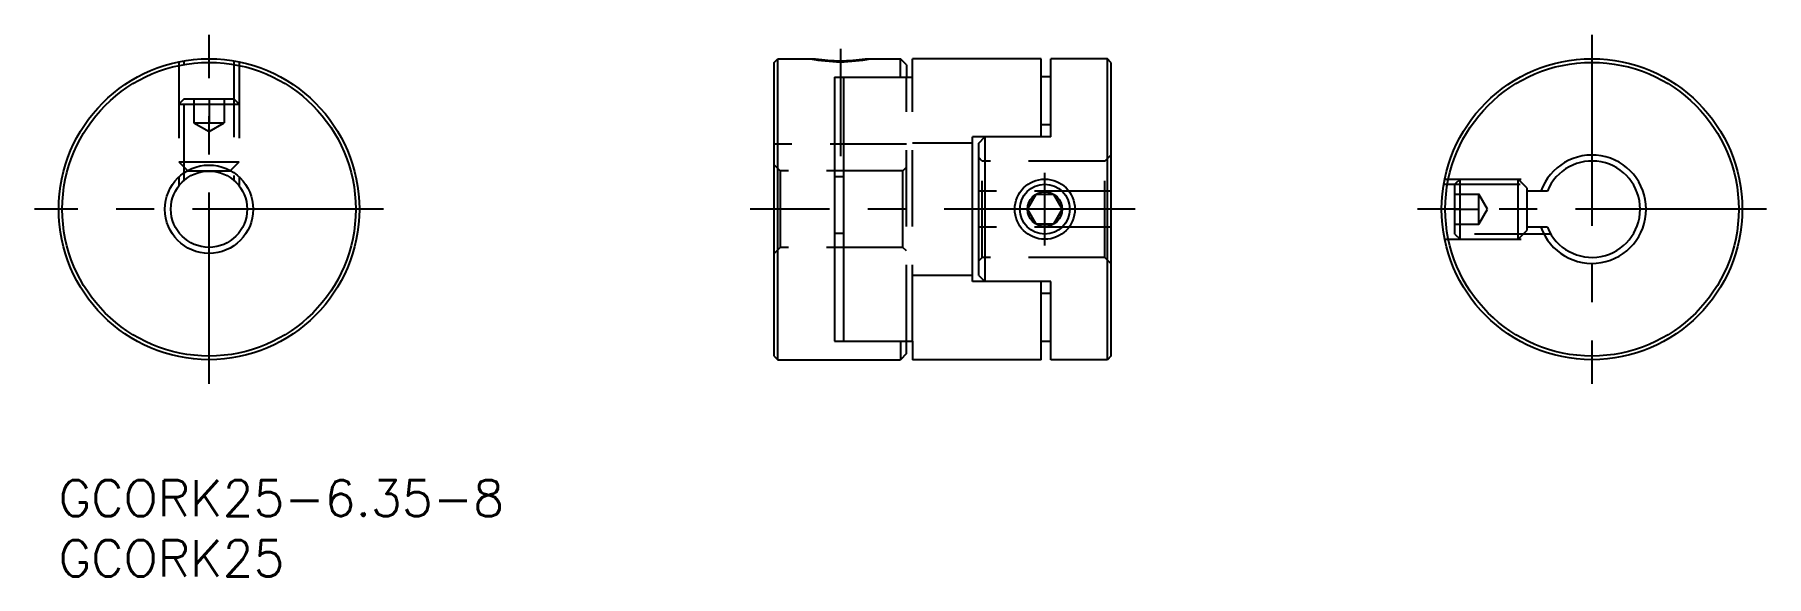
# Model space of a CAD drawing. Extents: x -2 to 142, y -8 to 37.
import ezdxf

# ---------------------------------------------------------------- set-up
doc = ezdxf.new("R2010")
doc.units = 0
doc.header["$LTSCALE"] = 0.5
doc.linetypes.add('CENTER', pattern=[50.8, 31.75, -6.35, 6.35, -6.35])
doc.linetypes.add('DASHED', pattern=[19.05, 12.7, -6.35])
for name, color, linetype in [('MSM_CENTER', 1, 'CENTER'), ('MSM_CONTINUOUS', 7, 'CONTINUOUS'), ('MSM_DASHED', 4, 'DASHED'), ('MSM_NARROW', 5, 'CONTINUOUS'), ('MSM_PART_NUMBER', 7, 'CONTINUOUS')]:
    doc.layers.add(name, color=color, linetype=linetype)
doc.styles.get("Standard").update_dxf_attribs({"font": 'txt.shx', "height": 2, "bigfont": 'bigfont.shx'})

# ---------------------------------------------------------------- blocks, each defined once
blk = doc.blocks.new('*U28')
at = {"layer": 'MSM_PART_NUMBER'}
blk.add_text('GCORK25-6.35-8', height=3, dxfattribs=at).set_placement((0, -3))
blk = doc.blocks.new('*U29')
at = {"layer": 'MSM_PART_NUMBER'}
blk.add_text('GCORK25', height=3, dxfattribs=at).set_placement((0, -8))

msp = doc.modelspace()

# ---------------------------------------------------------------- linework, layer by layer
at = {"layer": 'MSM_CENTER'}
for p, q in [((12.5, 8), (12.5, 37)), ((127.5, 37), (127.5, 8)), ((65, 35.83), (65, 26.9)), ((82, 19.49), (82, 25.51)), ((27, 22.5), (-2, 22.5)), ((89.5, 22.5), (57.5, 22.5)), ((142, 22.5), (113, 22.5))]:
    msp.add_line(p, q, dxfattribs=at)
at = {"layer": 'MSM_CONTINUOUS'}
for p, q in [((59.5, 34.7), (59.8, 35)), ((59.5, 10.3), (59.5, 34.7)), ((59.8, 35), (62.93, 35)), ((59.8, 10), (59.8, 35)), ((67.07, 35), (70, 35)), ((70, 33.47), (70, 35)), ((70.5, 34.5), (70, 35)), ((81.7, 35), (71, 35)), ((71, 33.47), (71, 35)), ((81.7, 28.5), (81.7, 35)), ((82.5, 28.5), (82.5, 35)), ((87.2, 35), (82.5, 35)), ((87.2, 10), (87.2, 35)), ((87.5, 34.7), (87.2, 35)), ((87.5, 34.7), (87.5, 10.3)), ((64.5, 33.47), (64.5, 11.53)), ((64.5, 33.47), (71, 33.47)), ((65.3, 11.53), (65.3, 33.47)), ((70.5, 34.5), (70.5, 33.47)), ((82.5, 33.5), (81.7, 33.5)), ((82.5, 29.5), (81.7, 29.5)), ((76, 16.5), (76, 28.5)), ((82.5, 28.5), (76, 28.5)), ((76.5, 28), (77, 28.5)), ((76.5, 17), (76.5, 28)), ((77, 28.5), (77, 16.5)), ((64.5, 25.21), (65.3, 25.21)), ((80.56, 22.5), (81.28, 23.75)), ((81.28, 23.75), (82.72, 23.75)), ((82.72, 23.75), (83.44, 22.5)), ((122.1, 21), (122.1, 24)), ((123.79, 24), (122.1, 24)), ((81.28, 21.25), (80.56, 22.5)), ((83.44, 22.5), (82.72, 21.25)), ((64.5, 20.5), (65.3, 20.5)), ((82.72, 21.25), (81.28, 21.25)), ((123.79, 21), (122.1, 21)), ((82.5, 16.5), (76, 16.5)), ((76.5, 17), (77, 16.5)), ((81.7, 10), (81.7, 16.5)), ((82.5, 10), (82.5, 16.5)), ((82.5, 15.5), (81.7, 15.5)), ((64.5, 11.53), (71, 11.53)), ((70, 11.53), (70, 10)), ((70.5, 10.5), (70.5, 11.53)), ((71, 11.53), (71, 10)), ((59.5, 10.3), (59.8, 10)), ((70.5, 10.5), (70, 10)), ((82.5, 11.5), (81.7, 11.5)), ((87.5, 10.3), (87.2, 10)), ((59.8, 10), (70, 10)), ((81.7, 10), (71, 10)), ((87.2, 10), (82.5, 10))]:
    msp.add_line(p, q, dxfattribs=at)
for centre, radius in [((12.5, 22.5), 12.5), ((12.5, 22.5), 12.2), ((127.5, 22.5), 12.5), ((127.5, 22.5), 12.2), ((12.5, 22.5), 3.67), ((12.5, 22.5), 3.17), ((82, 22.5), 2.07), ((82, 22.5), 1.44)]:
    msp.add_circle(centre, radius, dxfattribs=at)
for centre, radius, start, end in [((65, 47.33), 12.5, 260.4819, 279.5181), ((127.5, 22.5), 4.5, 199.4712, 160.5288), ((127.5, 22.5), 4, 202.0243, 157.9757)]:
    msp.add_arc(centre, radius, start, end, dxfattribs=at)
at = {"layer": 'MSM_DASHED'}
for p, q in [((10, 34.75), (10, 24.46)), ((10.43, 24.91), (10.43, 34.83)), ((14.57, 34.83), (14.57, 24.91)), ((15, 34.75), (15, 24.46)), ((70.5, 11.53), (70.5, 33.47)), ((71, 11.53), (71, 33.47)), ((10.43, 31.68), (10, 31.24)), ((10, 31.24), (15, 31.24)), ((10.43, 31.68), (14.57, 31.68)), ((11.25, 31.68), (11.25, 29.68)), ((12.5, 31.68), (12.5, 29.68)), ((13.75, 31.68), (13.75, 29.68)), ((15, 31.24), (14.57, 31.68)), ((11.25, 29.68), (12.5, 28.95)), ((11.25, 29.68), (13.75, 29.68)), ((12.5, 28.95), (13.75, 29.68)), ((70.5, 27.9), (59.5, 27.9)), ((76, 28), (71, 28)), ((10, 26.43), (10.75, 25.68)), ((10, 26.43), (15, 26.43)), ((14.25, 25.68), (15, 26.43)), ((59.5, 26.18), (60, 25.68)), ((70.5, 25.98), (70.2, 25.68)), ((76.8, 26.5), (76.5, 26.8)), ((87, 26.5), (76.8, 26.5)), ((76.8, 18.5), (76.8, 26.5)), ((87, 26.5), (87.5, 27)), ((87, 18.5), (87, 26.5)), ((10.75, 25.68), (14.25, 25.68)), ((70.2, 25.68), (60, 25.68)), ((60, 25.68), (60, 19.33)), ((70.2, 19.33), (70.2, 25.68)), ((115.17, 24.57), (124.08, 24.57)), ((115.25, 25), (124.38, 25)), ((116.53, 25), (116.1, 24.57)), ((116.1, 20.43), (116.1, 24.57)), ((116.53, 20), (116.53, 25)), ((122.1, 24.25), (121.35, 25)), ((121.35, 20), (121.35, 25)), ((87.5, 24), (76.5, 24)), ((116.1, 23.75), (118.1, 23.75)), ((118.82, 22.5), (118.1, 23.75)), ((118.1, 21.25), (118.1, 23.75)), ((122.1, 20.75), (122.1, 24.25)), ((116.1, 22.5), (118.1, 22.5)), ((118.1, 21.25), (118.82, 22.5)), ((87.5, 21), (76.5, 21)), ((124.08, 20.43), (115.17, 20.43)), ((116.1, 21.25), (118.1, 21.25)), ((116.1, 20.43), (116.53, 20)), ((121.35, 20), (122.1, 20.75)), ((60, 19.33), (59.5, 18.83)), ((70.2, 19.33), (60, 19.33)), ((70.5, 19.03), (70.2, 19.33)), ((115.25, 20), (124.38, 20)), ((76.5, 18.2), (76.8, 18.5)), ((87, 18.5), (76.8, 18.5)), ((87, 18.5), (87.5, 18)), ((76, 17), (71, 17))]:
    msp.add_line(p, q, dxfattribs=at)
at = {"layer": 'MSM_NARROW'}
msp.add_circle((82, 22.5), 2.5, dxfattribs=at)
msp.add_arc((65, 47.25), 12.5, 258.463, 281.537, dxfattribs=at)

# ---------------------------------------------------------------- block references
at = {"layer": 'MSM_CONTINUOUS'}
for name in ['*U28', '*U29']:
    msp.add_blockref(name, (0, 0), dxfattribs=at)

doc.saveas('drawing.dxf')
